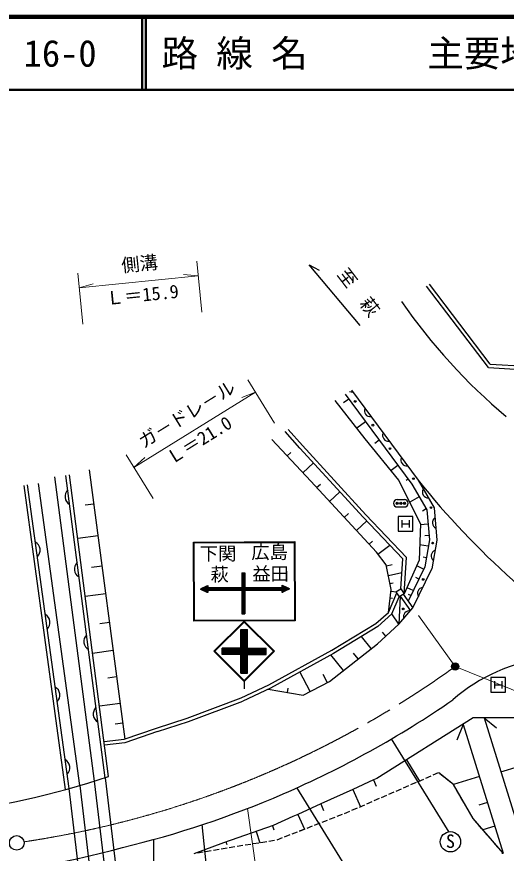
# Model space of a CAD drawing. Units: millimetres, scale not verified. Extents: x 40000 to 680000, y 20000 to 380000.
# Drawn here: x 160571 to 227537, y 265663 to 380000 of the extents above; entities that cross this region are included whole.
import ezdxf
from ezdxf.enums import TextEntityAlignment as Align

# ---------------------------------------------------------------- set-up
doc = ezdxf.new("R2010")
doc.units = ezdxf.units.MM
doc.header["$LTSCALE"] = 1000
doc.header["$PDMODE"] = 32
doc.header["$PDSIZE"] = 500
doc.linetypes.add('CHAIN', pattern=[18.5, 12, -1.5, 3.5, -1.5])
for name, color, linetype, lineweight in [('M-BGD', 7, 'Continuous', 25), ('M-BMK', 2, 'CHAIN', 13), ('M-BMK-SRVR', 3, 'Continuous', 25), ('M-STR-HTXT', 7, 'Continuous', 13), ('M-STR-STRC', 7, 'Continuous', 25), ('M-TTL', 2, 'Continuous', 140), ('M-TTL-LINE', 7, 'Continuous', 50)]:
    doc.layers.add(name, color=color, linetype=linetype, lineweight=lineweight)
doc.layers.add('M-OTRS', color=6, linetype='Continuous')
doc.layers.add('M-TTL-TXT', color=7, linetype='Continuous')
doc.styles.add('ＭＳ ゴシック', font='')
doc.styles.get('ＭＳ ゴシック').set_extended_font_data('MS Gothic')

msp = doc.modelspace()

# ---------------------------------------------------------------- linework, layer by layer
at = {"layer": 'M-BGD'}
for p, q in [((216198, 275764), (215464, 275445)), ((217206, 276203), (216473, 275884)), ((218215, 276642), (217481, 276323)), ((219086, 276041), (218460, 276540)), ((219945, 275355), (219320, 275854)), ((213172, 274447), (212438, 274127)), ((214180, 274886), (213447, 274566)), ((215189, 275325), (214455, 275006)), ((220334, 275045), (220180, 275168)), ((220634, 274522), (220334, 275045)), ((211155, 273568), (210421, 273249)), ((212163, 274008), (211430, 273688)), ((221180, 273567), (220783, 274262)), ((221727, 272613), (221329, 273307)), ((208129, 272251), (207396, 271932)), ((209138, 272690), (208404, 272371)), ((210146, 273129), (209413, 272810)), ((222273, 271658), (221876, 272352)), ((205680, 271185), (205374, 271065)), ((206112, 271373), (205680, 271185)), ((207121, 271812), (206387, 271493)), ((222820, 270704), (222422, 271398)), ((203044, 270158), (202299, 269868)), ((204069, 270557), (203324, 270267)), ((205094, 270956), (204349, 270666)), ((222985, 270416), (222969, 270443)), ((223489, 269836), (222985, 270416)), ((199969, 268960), (199224, 268670)), ((200994, 269360), (200249, 269069)), ((202019, 269759), (201274, 269468)), ((224211, 269006), (223686, 269610)), ((224933, 268177), (224408, 268780)), ((196894, 267763), (196149, 267472)), ((197919, 268162), (197174, 267872)), ((198944, 268561), (198199, 268271)), ((225656, 267347), (225130, 267950)), ((190427, 266529), (189637, 266400)), ((191512, 266706), (190723, 266577)), ((192598, 266884), (191808, 266755)), ((193684, 267061), (192894, 266932)), ((194769, 267239), (193980, 267110)), ((195855, 267416), (195065, 267287)), ((226378, 266517), (225853, 267121)), ((186084, 265819), (185295, 265690)), ((187170, 265997), (186380, 265868)), ((188256, 266174), (187466, 266045)), ((189341, 266352), (188552, 266223)), ((227100, 265688), (226575, 266291)), ((226908, 265674), (227100, 265688))]:
    msp.add_line(p, q, dxfattribs=at)
at = {"layer": 'M-BMK'}
msp.add_circle((220537, 291182), 20, dxfattribs=at)
for start, end in [(293.97616, 305.76192), (293.12619, 293.97616), (289.97225, 293.12619), (287.84721, 289.97225), (285.72218, 287.84721), (283.59641, 285.72218), (281.43052, 282.07046), (282.07046, 282.95558), (282.95558, 283.59641), (278.45192, 280.22195), (280.22195, 281.43052)]:
    msp.add_arc((141746, 400581), 134819, start, end, dxfattribs=at)
at = {"layer": 'M-BMK-SRVR'}
for centre, radius in [((220537, 291182), 500), ((220537, 291182), 400), ((220537, 291182), 300), ((220537, 291182), 200), ((220537, 291182), 100), ((160572, 267083), 1000)]:
    msp.add_circle(centre, radius, dxfattribs=at)
at = {"layer": 'M-OTRS'}
msp.add_point((220509, 291073), dxfattribs=at)
at = {"layer": 'M-STR-HTXT'}
for p, q in [((185905, 339628), (185199, 346592)), ((169615, 337978), (168909, 344942)), ((169111, 342952), (185401, 344602)), ((185401, 344602), (183406, 344750)), ((169111, 342952), (171035, 343496)), ((195855, 324442), (192170, 330394)), ((176610, 318408), (193223, 328693)), ((193223, 328693), (191366, 327952)), ((179242, 314156), (175557, 320108)), ((176610, 318408), (178102, 319740)), ((220537, 291182), (215510, 298161)), ((288899, 263432), (220537, 291182)), ((195824, 245951), (192149, 271787))]:
    msp.add_line(p, q, dxfattribs=at)
at = {"layer": 'M-STR-STRC'}
for p, q in [((207553, 337791), (200567, 346092)), ((200567, 346092), (201945, 345344)), ((225085, 332037), (216614, 343175)), ((225344, 332522), (217041, 343440)), ((225085, 332037), (259427, 329941)), ((225344, 332522), (259258, 330453)), ((205503, 328410), (214628, 316089)), ((206356, 328938), (215464, 316640)), ((208252, 322299), (204140, 327566)), ((205992, 327749), (205270, 327214)), ((197712, 323586), (199660, 321382)), ((208290, 324647), (207105, 323769)), ((199289, 321047), (197281, 323319)), ((200800, 316505), (195488, 322209)), ((199660, 321382), (208325, 311933)), ((212843, 316666), (208252, 322299)), ((210158, 322125), (209555, 321679)), ((197578, 319986), (198078, 320449)), ((207960, 311591), (199289, 321047)), ((199715, 317678), (201156, 319011)), ((170502, 318076), (175361, 281258)), ((212724, 318659), (211785, 317964)), ((171198, 275518), (165807, 317114)), ((172651, 275978), (167294, 317307)), ((173135, 276136), (167790, 317372)), ((214102, 316799), (213835, 316600)), ((167251, 274369), (161568, 315940)), ((167737, 274503), (162063, 316008)), ((169194, 274916), (163550, 316211)), ((209770, 306811), (200800, 316505)), ((201589, 315653), (202103, 316128)), ((215785, 310706), (212843, 316666)), ((214628, 316089), (216673, 312585)), ((215464, 316640), (217651, 312893)), ((203359, 313739), (204782, 315056)), ((171120, 313391), (169951, 313237)), ((212609, 313995), (213609, 313995)), ((215620, 314388), (214337, 313639)), ((212609, 312995), (213609, 312995)), ((216594, 312721), (216082, 312422)), ((216673, 312585), (217015, 308485)), ((217651, 312893), (218022, 308441)), ((205372, 311564), (205936, 312087)), ((207031, 309771), (208447, 311081)), ((213384, 305916), (207960, 311591)), ((208325, 311933), (213896, 306103)), ((212738, 311699), (212738, 309699)), ((214738, 311699), (212738, 311699)), ((213238, 311199), (213238, 310199)), ((214238, 311199), (214238, 310199)), ((214738, 309699), (214738, 311699)), ((213238, 310699), (214238, 310699)), ((215785, 310706), (215611, 305712)), ((216833, 310663), (215780, 310575)), ((171691, 309068), (168914, 308702)), ((212738, 309699), (214738, 309699)), ((216963, 309111), (216378, 309062)), ((184752, 308206), (198613, 308256)), ((184791, 297383), (184752, 308206)), ((184802, 308156), (198564, 308206)), ((184841, 297433), (184802, 308156)), ((184852, 308106), (198514, 308156)), ((184891, 297484), (184852, 308106)), ((198514, 308156), (198553, 297533)), ((198564, 308206), (198603, 297484)), ((198613, 308256), (198653, 297434)), ((208764, 307898), (209237, 308336)), ((209978, 306543), (211591, 307792)), ((216869, 307633), (215685, 307836)), ((217015, 308485), (216389, 304833)), ((218022, 308441), (217350, 304524)), ((211113, 305079), (209770, 306811)), ((213133, 301821), (213384, 305916)), ((213592, 301138), (213896, 306103)), ((215611, 305712), (213592, 301138)), ((216599, 306062), (216166, 306136)), ((172239, 304914), (170802, 304725)), ((211799, 301709), (211113, 305079)), ((211137, 304958), (211909, 305115)), ((216389, 304833), (214100, 300123)), ((214763, 299199), (217350, 304524)), ((216228, 304503), (215281, 304964)), ((191357, 304001), (191757, 304003)), ((191357, 304001), (191364, 302001)), ((191407, 304001), (191427, 298389)), ((191457, 304002), (191477, 298389)), ((191507, 304002), (191527, 298389)), ((191557, 304002), (191577, 298389)), ((191557, 304002), (191577, 298389)), ((191607, 304002), (191627, 298389)), ((191657, 304002), (191677, 298390)), ((191707, 304002), (191727, 298390)), ((191757, 304003), (191777, 298390)), ((211406, 303640), (213270, 304019)), ((215561, 303130), (215143, 303333)), ((185694, 301781), (185894, 301881)), ((185894, 301881), (186094, 301982)), ((185894, 301881), (186694, 301884)), ((185994, 301932), (186694, 301934)), ((186094, 301982), (186293, 302083)), ((186094, 301982), (186694, 301984)), ((186193, 302032), (186693, 302034)), ((186293, 302083), (186493, 302183)), ((186293, 302083), (186693, 302084)), ((186393, 302133), (186693, 302134)), ((186493, 302183), (186593, 302234)), ((186493, 302183), (186693, 302184)), ((186593, 302234), (186692, 302284)), ((186593, 302234), (186693, 302234)), ((186692, 302284), (186694, 301984)), ((186694, 301984), (191364, 302001)), ((186694, 301984), (186695, 301584)), ((186694, 301934), (191364, 301951)), ((186694, 301884), (191365, 301901)), ((186694, 301834), (191365, 301851)), ((191364, 302001), (191464, 302002)), ((191364, 302001), (191377, 298389)), ((191364, 301951), (191464, 301952)), ((191365, 301901), (191464, 301902)), ((191365, 301851), (191465, 301852)), ((191464, 302002), (191564, 302002)), ((191464, 301952), (191564, 301952)), ((191464, 301902), (191564, 301902)), ((191465, 301852), (191565, 301852)), ((191564, 302002), (191664, 302002)), ((191564, 301952), (191664, 301952)), ((191564, 301902), (191664, 301902)), ((191565, 301852), (191665, 301852)), ((191664, 302002), (191764, 302003)), ((191664, 301952), (191764, 301953)), ((191664, 301902), (191764, 301903)), ((191665, 301852), (191765, 301853)), ((191764, 302003), (196886, 302021)), ((191764, 301953), (196886, 301971)), ((191764, 301903), (196887, 301921)), ((191765, 301853), (196887, 301871)), ((196885, 302321), (196985, 302272)), ((196886, 302021), (196885, 302321)), ((196885, 302271), (196985, 302272)), ((196886, 302221), (197086, 302222)), ((196886, 302171), (197186, 302172)), ((196886, 302121), (197286, 302123)), ((196886, 302071), (197386, 302073)), ((196886, 302021), (197486, 302024)), ((196888, 301621), (196886, 302021)), ((196886, 301971), (197586, 301974)), ((196887, 301921), (197687, 301924)), ((196887, 301871), (197787, 301875)), ((196985, 302272), (197086, 302222)), ((197086, 302222), (197286, 302123)), ((197286, 302123), (197486, 302024)), ((197486, 302024), (197687, 301924)), ((197687, 301924), (197887, 301825)), ((211631, 302534), (212072, 302624)), ((214797, 301557), (213957, 301965)), ((172742, 301106), (169946, 300737)), ((185694, 301781), (186694, 301784)), ((185895, 301681), (185694, 301781)), ((185794, 301831), (186694, 301834)), ((185795, 301731), (186695, 301734)), ((185895, 301681), (186695, 301684)), ((186095, 301582), (185895, 301681)), ((185995, 301632), (186695, 301634)), ((186095, 301582), (186695, 301584)), ((186295, 301483), (186095, 301582)), ((186195, 301532), (186695, 301534)), ((186295, 301483), (186695, 301484)), ((186496, 301383), (186295, 301483)), ((186396, 301433), (186696, 301434)), ((186496, 301383), (186696, 301384)), ((186596, 301334), (186496, 301383)), ((186696, 301284), (186596, 301334)), ((186596, 301334), (186696, 301334)), ((186694, 301784), (191365, 301801)), ((186695, 301734), (191365, 301751)), ((186695, 301684), (191365, 301701)), ((186695, 301634), (191365, 301651)), ((186695, 301584), (191366, 301601)), ((186695, 301584), (186696, 301284)), ((191365, 301801), (191465, 301802)), ((191365, 301751), (191465, 301752)), ((191365, 301701), (191465, 301702)), ((191365, 301651), (191465, 301652)), ((191366, 301601), (191466, 301602)), ((191465, 301802), (191565, 301802)), ((191465, 301752), (191565, 301752)), ((191465, 301702), (191565, 301702)), ((191465, 301652), (191565, 301652)), ((191466, 301602), (191566, 301602)), ((191565, 301802), (191665, 301802)), ((191565, 301752), (191665, 301752)), ((191565, 301702), (191665, 301702)), ((191565, 301652), (191665, 301652)), ((191566, 301602), (191666, 301602)), ((191665, 301802), (191765, 301803)), ((191665, 301752), (191765, 301753)), ((191665, 301702), (191765, 301703)), ((191665, 301652), (191765, 301653)), ((191666, 301602), (191766, 301603)), ((191765, 301803), (196887, 301821)), ((191765, 301753), (196887, 301771)), ((191765, 301703), (196887, 301721)), ((191765, 301653), (196888, 301671)), ((191766, 301603), (196888, 301621)), ((196887, 301821), (197887, 301825)), ((196887, 301771), (197787, 301775)), ((196887, 301721), (197687, 301724)), ((196888, 301671), (197588, 301674)), ((196888, 301621), (197488, 301624)), ((196889, 301321), (196888, 301621)), ((196888, 301571), (197388, 301573)), ((196888, 301521), (197288, 301523)), ((196888, 301471), (197188, 301472)), ((196888, 301421), (197088, 301422)), ((196989, 301372), (196889, 301321)), ((196889, 301371), (196989, 301372)), ((197088, 301422), (196989, 301372)), ((197288, 301523), (197088, 301422)), ((197488, 301624), (197288, 301523)), ((197687, 301724), (197488, 301624)), ((197887, 301825), (197687, 301724)), ((211435, 298574), (211799, 301709)), ((211435, 298574), (212549, 301243)), ((211772, 301476), (212454, 301396)), ((211896, 298381), (212873, 300720)), ((212452, 301400), (213133, 301821)), ((212452, 301400), (212873, 300720)), ((213000, 300798), (212858, 296979)), ((213554, 301141), (212873, 300720)), ((213000, 300798), (214428, 298808)), ((213133, 301821), (213554, 301141)), ((213426, 301062), (214763, 299199)), ((213592, 301138), (213554, 301141)), ((214472, 300889), (214151, 301045)), ((211665, 300556), (211976, 300520)), ((209688, 297070), (211435, 298574)), ((212858, 296979), (214763, 299199)), ((198653, 297434), (184791, 297383)), ((198603, 297484), (184841, 297433)), ((198553, 297533), (184891, 297484)), ((191676, 297408), (187535, 293267)), ((191676, 297338), (187606, 293267)), ((191377, 298389), (191777, 298390)), ((195818, 293267), (191676, 297408)), ((195747, 293267), (191676, 297338)), ((211896, 298381), (209990, 296668)), ((212858, 296979), (211896, 298381)), ((173256, 297210), (171921, 297033)), ((187676, 293267), (191676, 297267)), ((191226, 296267), (192126, 296267)), ((191226, 293267), (191226, 296267)), ((191276, 293267), (191276, 296267)), ((191326, 293267), (191326, 296267)), ((191376, 293267), (191376, 296267)), ((191426, 293267), (191426, 296267)), ((191476, 293267), (191476, 296267)), ((191526, 293267), (191526, 296267)), ((191576, 293267), (191576, 296267)), ((191626, 293267), (191626, 296267)), ((191676, 297267), (195676, 293267)), ((191676, 293267), (191676, 296267)), ((191726, 293267), (191726, 296267)), ((191776, 293267), (191776, 296267)), ((191826, 293267), (191826, 296267)), ((191876, 293267), (191876, 296267)), ((191926, 293267), (191926, 296267)), ((191976, 293267), (191976, 296267)), ((192026, 293267), (192026, 296267)), ((192076, 293267), (192076, 296267)), ((192126, 293267), (192126, 296267)), ((203674, 293418), (209688, 297070)), ((209990, 296668), (203925, 292986)), ((209921, 294310), (212858, 296979)), ((209069, 293635), (207746, 295306)), ((211068, 295352), (210598, 295869)), ((203375, 289126), (209921, 294310)), ((173764, 293360), (170951, 292988)), ((187535, 293267), (191676, 289125)), ((187606, 293267), (191676, 289196)), ((191676, 289267), (187676, 293267)), ((188676, 292817), (188676, 293717)), ((191676, 293717), (188676, 293717)), ((191676, 293667), (188676, 293667)), ((191676, 293617), (188676, 293617)), ((191676, 293567), (188676, 293567)), ((191676, 293517), (188676, 293517)), ((191676, 293467), (188676, 293467)), ((191676, 293417), (188676, 293417)), ((191676, 293367), (188676, 293367)), ((191676, 293317), (188676, 293317)), ((191676, 293267), (188676, 293267)), ((191676, 293217), (188676, 293217)), ((191676, 293167), (188676, 293167)), ((191676, 293117), (188676, 293117)), ((191676, 293067), (188676, 293067)), ((191676, 293017), (188676, 293017)), ((191676, 292967), (188676, 292967)), ((191676, 292917), (188676, 292917)), ((191676, 292867), (188676, 292867)), ((191676, 292817), (188676, 292817)), ((191226, 290267), (191226, 293267)), ((191276, 290267), (191276, 293267)), ((191326, 290267), (191326, 293267)), ((191376, 290267), (191376, 293267)), ((191426, 290267), (191426, 293267)), ((191476, 290267), (191476, 293267)), ((191526, 290267), (191526, 293267)), ((191576, 290267), (191576, 293267)), ((191626, 290267), (191626, 293267)), ((191676, 293717), (194676, 293717)), ((191676, 293667), (194676, 293667)), ((191676, 293617), (194676, 293617)), ((191676, 293567), (194676, 293567)), ((191676, 293517), (194676, 293517)), ((191676, 293467), (194676, 293467)), ((191676, 293417), (194676, 293417)), ((191676, 293367), (194676, 293367)), ((191676, 293317), (194676, 293317)), ((191676, 290267), (191676, 293267)), ((195676, 293267), (191676, 289267)), ((191676, 289196), (195747, 293267)), ((191676, 293267), (194676, 293267)), ((191676, 289125), (195818, 293267)), ((191676, 293217), (194676, 293217)), ((191676, 293167), (194676, 293167)), ((191676, 293117), (194676, 293117)), ((191676, 293067), (194676, 293067)), ((191676, 293017), (194676, 293017)), ((191676, 292967), (194676, 292967)), ((191676, 292917), (194676, 292917)), ((191676, 292867), (194676, 292867)), ((191676, 292817), (194676, 292817)), ((191726, 290267), (191726, 293267)), ((191776, 290267), (191776, 293267)), ((191826, 290267), (191826, 293267)), ((191876, 290267), (191876, 293267)), ((191926, 290267), (191926, 293267)), ((191976, 290267), (191976, 293267)), ((192026, 290267), (192026, 293267)), ((192076, 290267), (192076, 293267)), ((192126, 290267), (192126, 293267)), ((194676, 292817), (194676, 293717)), ((195064, 288681), (203674, 293418)), ((203925, 292986), (195291, 288235)), ((205270, 290626), (203560, 292785)), ((207276, 292216), (206660, 292995)), ((200703, 287754), (199318, 290451)), ((174238, 289769), (173052, 289613)), ((191226, 290267), (192126, 290267)), ((203082, 288975), (202498, 290113)), ((225425, 289670), (225425, 287670)), ((227425, 289670), (225425, 289670)), ((227425, 287670), (227425, 289670)), ((191290, 286916), (195064, 288681)), ((195291, 288235), (191490, 286457)), ((191676, 289125), (191676, 288125)), ((197601, 287642), (197703, 288233)), ((199762, 287270), (203375, 289126)), ((225925, 289170), (225925, 288170)), ((225925, 288670), (226925, 288670)), ((226925, 289170), (226925, 288170)), ((194986, 288092), (199762, 287270)), ((225425, 287670), (227425, 287670)), ((174717, 286134), (171888, 285761)), ((183882, 284126), (191290, 286916)), ((184062, 283658), (191490, 286457)), ((179673, 282770), (183882, 284126)), ((179831, 282296), (184062, 283658)), ((223021, 284154), (209850, 275902)), ((256090, 284310), (223021, 284154)), ((224528, 284161), (229966, 266574)), ((224528, 284161), (226222, 282800)), ((175071, 283450), (174022, 283311)), ((175247, 281242), (179673, 282770)), ((221662, 283275), (220765, 281104)), ((221662, 283275), (227100, 265688)), ((179831, 282296), (175358, 280752)), ((211787, 281314), (219683, 268560)), ((172513, 280933), (175247, 281242)), ((175358, 280752), (172570, 280436)), ((213869, 278420), (215676, 275537)), ((226811, 276779), (229200, 277518)), ((172651, 275978), (174282, 262661)), ((209372, 275685), (206526, 274394)), ((209850, 275902), (209372, 275685)), ((209372, 275685), (209751, 274851)), ((220334, 275045), (218291, 276676)), ((223869, 276138), (220334, 275045)), ((169245, 261926), (167737, 274503)), ((169194, 274916), (170759, 261943)), ((172798, 262444), (171198, 275518)), ((198863, 274642), (206759, 261888)), ((222985, 270416), (220334, 275045)), ((206526, 274394), (202155, 272410)), ((206526, 274394), (207603, 272021)), ((202155, 272410), (199004, 270980)), ((202155, 272410), (202557, 271525)), ((224962, 272604), (223763, 272233)), ((199004, 270980), (198363, 270689)), ((199004, 270980), (199928, 268944)), ((198363, 270689), (195630, 269449)), ((227100, 265688), (222985, 270416)), ((185890, 269591), (187402, 254667)), ((195630, 269449), (188875, 267098)), ((195539, 269417), (195732, 268864)), ((199240, 268676), (199928, 268944)), ((225960, 269374), (224330, 268870)), ((193309, 268641), (193849, 267088)), ((179276, 267541), (179292, 254604)), ((188875, 267098), (184789, 265608)), ((189197, 267210), (189323, 266851))]:
    msp.add_line(p, q, dxfattribs=at)
for centre, radius in [((206868, 327418), 116), ((209294, 324175), 116), ((211636, 320974), 116), ((214841, 316856), 116), ((212609, 313495), 150), ((212609, 313495), 100), ((213109, 313495), 150), ((213109, 313495), 100), ((213609, 313495), 150), ((213609, 313495), 100), ((217232, 312917), 116), ((217460, 308057), 116), ((216173, 303084), 116), ((213446, 299065), 116), ((219898, 267231), 1392)]:
    msp.add_circle(centre, radius, dxfattribs=at)
for centre, radius, start, end in [((279967, 387547), 81356, 214.84668, 229.87605), ((206433, 329528), 812, 246.38347, 276.01334), ((208932, 326153), 812, 157.03381, 276.01334), ((211432, 322778), 812, 157.03381, 276.01334), ((213932, 319402), 812, 157.03381, 276.01334), ((308765, 392219), 120072, 219.00953, 236.99535), ((168424, 314429), 1250, 134.25548, 240.51569), ((216879, 315034), 812, 150.77806, 269.75759), ((212609, 313495), 500, 90, 270), ((213609, 313495), 500, 270, 90), ((218236, 310835), 812, 125.27856, 244.25809), ((162525, 307097), 1250, 314.65371, 60.91391), ((218074, 306302), 812, 110.77482, 229.75435), ((169709, 304512), 1250, 134.25548, 240.51569), ((216192, 301196), 812, 94.5996, 213.57913), ((214285, 298008), 812, 79.87498, 198.85451), ((163879, 297189), 1250, 314.65371, 60.91391), ((170995, 294594), 1250, 134.25548, 240.51569), ((236204, 268189), 24408, 63.95315, 130.94021), ((165233, 287281), 1250, 314.65371, 60.91391), ((143404, 397922), 135226, 293.35749, 304.61017), ((172280, 284677), 1250, 134.25548, 240.51569), ((166588, 277373), 1250, 314.65371, 60.91391), ((136017, 389057), 118865, 265.48581, 288.19609), ((143404, 397922), 135226, 283.53277, 293.35749), ((142019, 387054), 125044, 262.52185, 285.31533)]:
    msp.add_arc(centre, radius, start, end, dxfattribs=at)
msp.add_point((220537, 291182), dxfattribs=at)
at = {"layer": 'M-TTL'}
msp.add_line((680000, 380000), (40000, 380000), dxfattribs=at)
at = {"layer": 'M-TTL-LINE'}
for p, q in [((177750, 380000), (177750, 370000)), ((178250, 380000), (178250, 370000)), ((40000, 370000), (680000, 370000))]:
    msp.add_line(p, q, dxfattribs=at)

# ---------------------------------------------------------------- texts
at = {"layer": 'M-STR-HTXT', "style": 'ＭＳ ゴシック'}
for s, rotation, p in [('側溝', 5.785, (177520, 344782)), ('ガ－ドレ－ル', 31.763, (184613, 324445))]:
    msp.add_text(s, height=1833, rotation=rotation, dxfattribs=at).set_placement(p, align=Align.BOTTOM_CENTER)
for s, rotation, p in [('Ｌ＝15.9', 5.785, (177660, 342912)), ('Ｌ＝21.0', 31.763, (185016, 322899))]:
    msp.add_text(s, height=1833, rotation=rotation, dxfattribs=at).set_placement(p, align=Align.TOP_CENTER)
at = {"layer": 'M-STR-STRC', "style": 'ＭＳ ゴシック'}
msp.add_text('至\u3000萩', height=1833, rotation=307.473, dxfattribs=at).set_placement((203902, 344420), align=Align.BOTTOM_LEFT)
for s, p in [('下関', (188120, 306630)), ('広島', (195159, 306834)), ('萩', (188332, 303777)), ('益田', (195299, 303867))]:
    msp.add_text(s, height=1833, rotation=0.209, dxfattribs=at).set_placement(p, align=Align.MIDDLE_CENTER)
msp.add_text('S', height=1833, dxfattribs=at).set_placement((219898, 268231), align=Align.TOP_CENTER)
at = {"layer": 'M-TTL-TXT', "style": 'ＭＳ ゴシック'}
for s, p in [('路 線 名', (180380, 375000)), ('主要地方道津和野田万川線', (216734, 375000)), ('16-0', (161521, 375000))]:
    msp.add_text(s, height=3666, dxfattribs=at).set_placement(p, align=Align.MIDDLE_LEFT)

doc.saveas('drawing.dxf')
